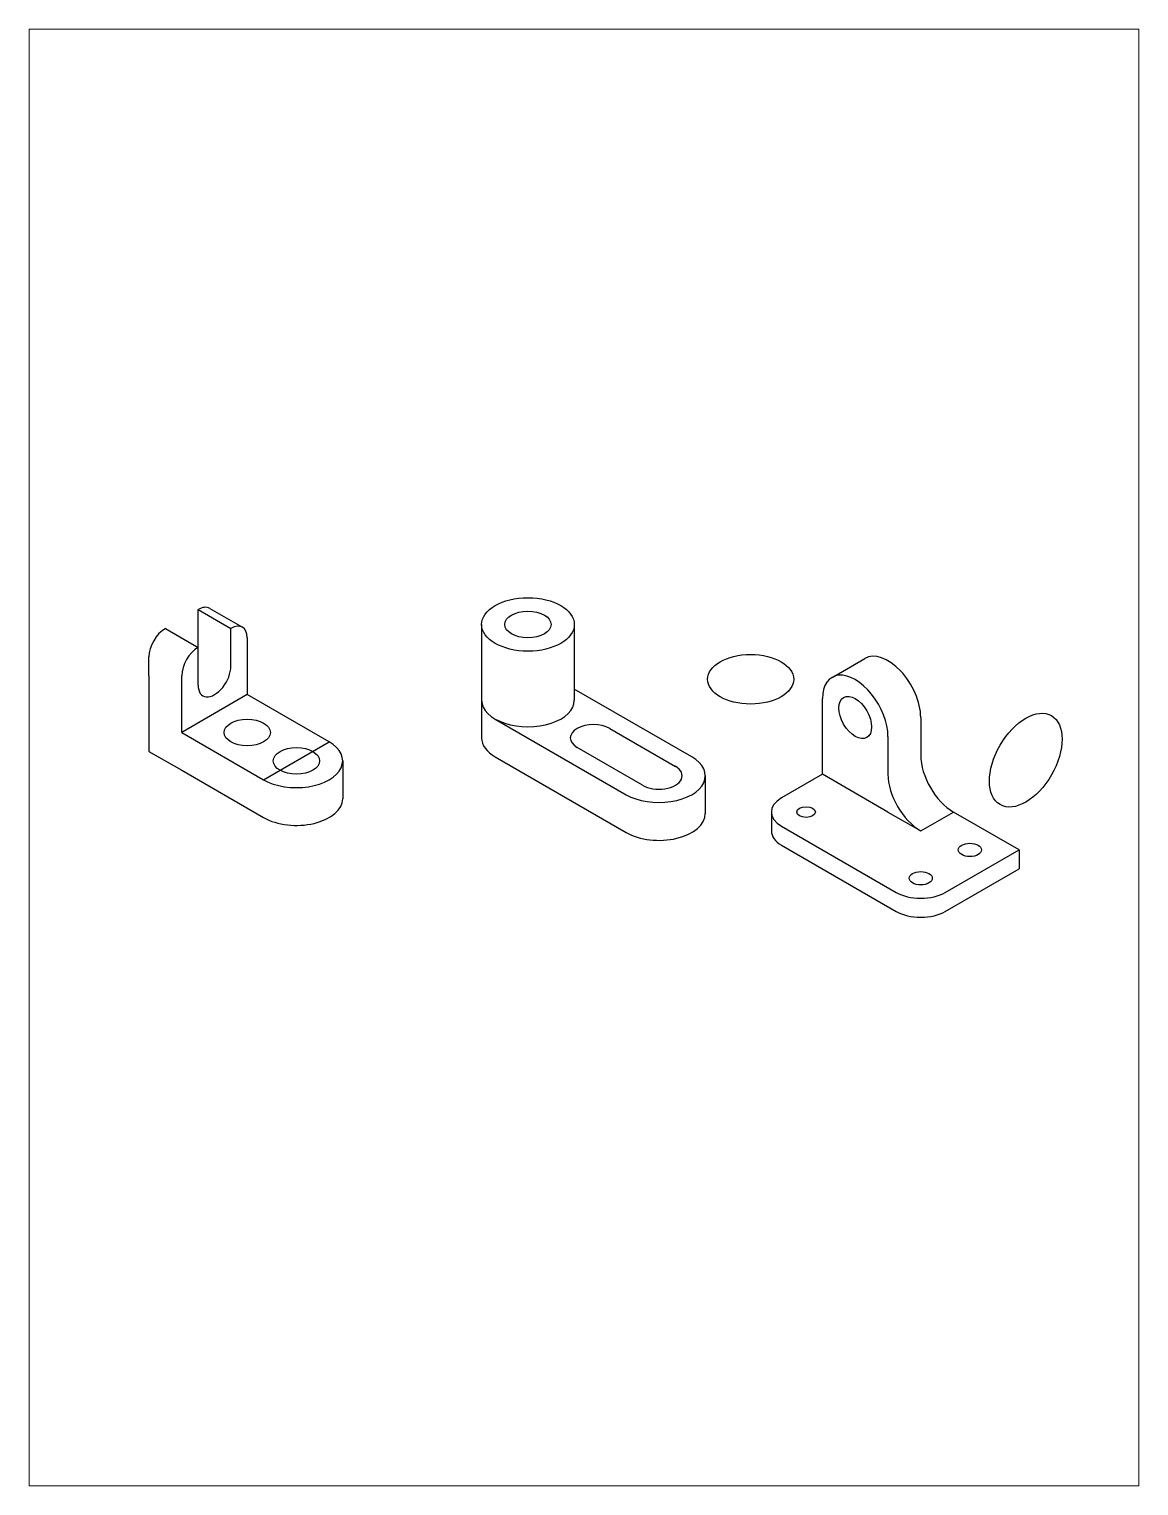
# Paper-space layout 'Layout1' of a CAD drawing. Header units: inches. Extents: x 20 to 183, y 27 to 240.
# The model-space entities are those that its viewports show. They can reach past a viewport. Long polylines and large blocks are cut down to what shows.
import ezdxf

# ---------------------------------------------------------------- set-up
doc = ezdxf.new("R2010")
doc.units = ezdxf.units.IN
doc.header["$MEASUREMENT"] = 0

msp = doc.modelspace()

# ---------------------------------------------------------------- linework, layer by layer
for p, q in [((3.035, 8.916), (3.035, 10.916)), ((3.035, 10.916), (4.767, 9.916)), ((3.647, 10.977), (5.379, 9.977)), ((18.025, 10.127), (18.025, 6.127)), ((22.924, 10.127), (22.924, 6.127)), ((1.303, 9.916), (3.035, 8.916)), ((4.767, 7.916), (4.767, 9.916)), ((5.633, 9.416), (5.633, 8.416)), ((3.035, 6.916), (3.035, 8.916)), ((0.437, 7.416), (0.437, 8.416)), ((5.633, 8.416), (5.633, 6.416)), ((36.554, 7.331), (38.286, 8.331)), ((0.437, 7.416), (0.437, 3.416)), ((2.169, 6.416), (2.169, 7.416)), ((2.169, 6.416), (2.169, 7.416)), ((5.633, 6.416), (2.169, 4.416)), ((2.169, 4.416), (2.169, 6.416)), ((9.963, 3.916), (5.633, 6.416)), ((29.135, 3.127), (22.924, 6.713)), ((36.047, 2.21), (36.047, 6.21)), ((36.047, 2.21), (36.047, 6.21)), ((18.025, 6.127), (18.025, 4.127)), ((18.743, 5.127), (25.671, 1.127)), ((24.805, 4.627), (28.269, 2.627)), ((41.243, 5.21), (41.243, 3.21)), ((2.169, 4.416), (6.499, 1.916)), ((6.499, 1.916), (9.963, 3.916)), ((39.511, 4.21), (39.511, 2.21)), ((0.437, 3.416), (2.169, 2.416)), ((18.743, 3.127), (25.671, -0.873)), ((26.537, 1.627), (23.073, 3.627)), ((2.169, 2.416), (6.499, -0.084)), ((10.681, 2.916), (10.681, 0.916)), ((29.852, 2.127), (29.852, 0.127)), ((36.047, 2.21), (33.882, 0.96)), ((39.511, 0.21), (36.047, 2.21)), ((33.344, 0.21), (33.344, -0.79)), ((39.511, 0.21), (41.243, -0.79)), ((41.243, -0.79), (42.975, 0.21)), ((46.439, -1.79), (42.975, 0.21)), ((33.882, -0.54), (39.944, -4.04)), ((33.882, -1.54), (39.944, -5.04)), ((42.542, -4.04), (46.439, -1.79)), ((46.439, -1.79), (46.439, -2.79)), ((42.542, -5.04), (46.439, -2.79))]:
    msp.add_line(p, q)
for centre, major_axis, start_param, end_param in [((3.035, 9.916), (-0.612, -1.061), 9.424778, 10.210176), ((4.767, 8.916), (-0.612, -1.061), 8.63938, 10.210176), ((1.303, 8.916), (-0.612, -1.061), 3.926991, 5.497787), ((3.035, 7.916), (-0.612, -1.061), 3.926991, 5.497787), ((39.511, 6.21), (1.225, -2.121), 0.785398, 3.141593), ((3.901, 7.416), (-0.612, -1.061), 5.497787, 8.63938), ((37.779, 5.21), (1.225, -2.121), 0.785398, 3.926991), ((20.475, 6.127), (-2.449, 0), 0, 3.141593), ((23.939, 4.127), (-1.225, 0), 3.926991, 7.068583), ((8.231, 2.916), (-2.449, 0), 0.785398, 3.926991), ((20.475, 4.127), (-2.449, 0), 0, 0.785398), ((27.403, 2.127), (-2.449, 0), 7.068583, 10.210176), ((42.975, 2.21), (1.225, -2.121), 3.926991, 5.497787), ((27.403, 2.127), (-1.225, 0), 0.785398, 3.926991), ((41.243, 1.21), (1.225, -2.121), 3.926991, 5.497787), ((8.231, 0.916), (-2.449, 0), 0.785398, 3.141593), ((35.181, 0.21), (-1.837, 0), 5.497787, 7.068583), ((27.403, 0.127), (-2.449, 0), 0.785398, 3.141593), ((35.181, -0.79), (-1.837, 0), 6.283185, 7.068583), ((41.243, -3.29), (-1.837, 0), 7.068583, 8.63938), ((41.243, -4.29), (-1.837, 0), 7.068583, 8.63938)]:
    msp.add_ellipse(centre, major_axis=major_axis, ratio=0.57735, start_param=start_param, end_param=end_param)
for centre, major_axis in [((20.475, 10.127), (-2.449, 0)), ((20.475, 10.127), (-1.225, 0)), ((32.25, 7.23), (-2.274, 0)), ((37.779, 5.21), (0.612, -1.061)), ((46.798, 2.954), (-1.358, -2.352)), ((5.633, 4.416), (-1.225, 0)), ((8.231, 2.916), (-1.225, 0)), ((35.181, 0.21), (-0.49, 0)), ((43.841, -1.79), (-0.612, 0)), ((41.243, -3.29), (-0.612, 0))]:
    msp.add_ellipse(centre, major_axis=major_axis, ratio=0.57735)

psp = doc.layouts.get("Layout1")

# ---------------------------------------------------------------- viewports
at = {"layer": '0'}
psp.add_viewport(center=(101.6, 133.35), size=(162.56, 213.36), view_center_point=(23.438, 3.094), view_height=77.0129, dxfattribs=at)

doc.saveas('drawing.dxf')
